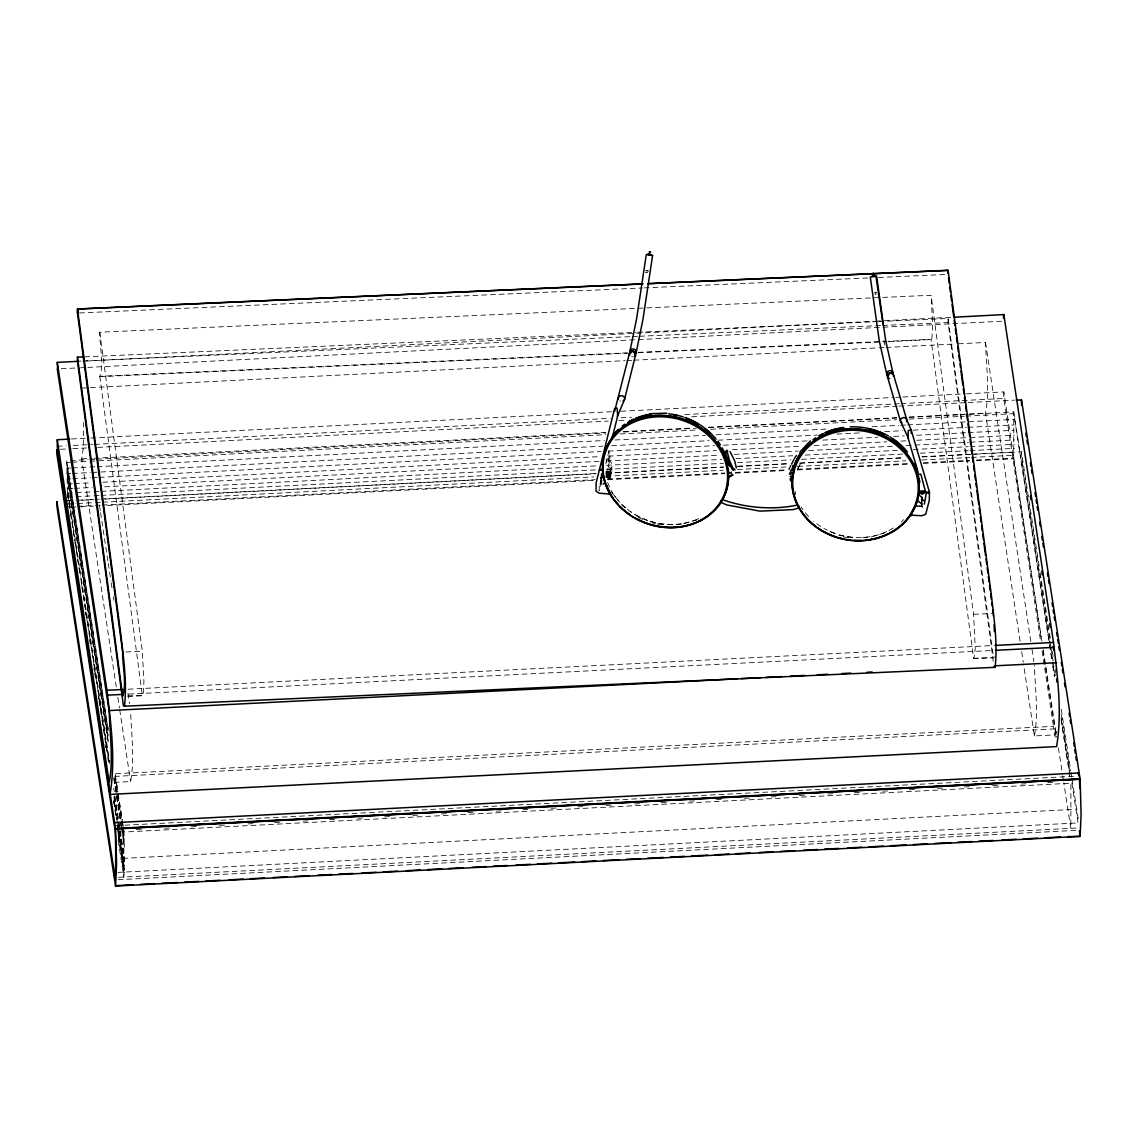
<?xml version="1.0" encoding="UTF-8"?>
<svg xmlns="http://www.w3.org/2000/svg" width="1138" height="1138" viewBox="0 0 1138 1138"><rect width="100%" height="100%" fill="white"/><g stroke="black" fill="none" stroke-linecap="round" stroke-linejoin="round"><path stroke-width="0.75" stroke-dasharray="5 3.75" d="M67.412 492.029L66.715 460.748L108.138 728.718M118.167 840.356L123.843 877.142L123.843 830.299M1041.867 640.936L1013.716 458.785L1013.716 411.942L965.835 414.417M117.968 793.499L123.928 832.02L1070.915 783.229L1070.844 828.336L1063.802 782.802M599.2 486.211L599.114 490.706L600.323 485.826M607.934 476.168L608.005 470.876A1.579 0.768 0.9 0 0 605.814 470.051M607.592 478.899A3.186 1.551 0.9 0 0 609.271 476.879L608.844 476.523A3.186 1.551 0.9 0 0 605.885 475.912A1.579 0.768 0.9 0 0 607.934 475.328L608.005 473.109A1.579 0.768 0.9 0 0 606.184 472.227M608.332 459.98L610.324 461.672A11.963 5.804 0.9 0 1 611.846 465.286L610.124 470.051L610.025 476.737L611.746 471.986A11.963 5.804 0.9 0 0 610.224 468.372L608.233 466.665L608.332 459.98L609.883 453.706A2.788 1.351 0.9 0 0 609.584 453.009L608.986 452.497M608.844 476.523L606.127 476.722M608.858 475.969L609.271 476.879L606.554 477.633M609.499 477.676L609.527 476.281M609.797 460.335L609.897 453.635M608.816 479.809A4.78 2.319 0.9 0 0 610.11 478.501L610.395 471.032A3.983 1.935 0.9 0 0 605.9 468.842M610.693 476.196L610.793 469.51M611.831 471.36L611.931 464.674M1021.44 451.857L1021.511 457.234L1049.663 639.343M1056.661 731.691L1055.78 734.849L1034.414 735.93L1023.517 664.023M606.127 462.156L606.967 458.785L607.763 458.842A1.593 0.768 0.9 0 1 608.958 459.24L609.413 459.638A2.788 1.351 0.9 0 1 609.769 460.477L608.233 466.665M605.772 463.906L609.157 450.278M610.395 471.032L610.167 471.929A4.78 2.319 0.9 0 1 609.086 473.024L606.028 474.546A3.186 1.551 0.9 0 1 609.541 476.082A3.186 1.551 0.9 0 1 605.971 477.59M994.413 656.569L993.545 657.864L973.602 658.39L931.083 339.352L888.451 341.244M116.261 686.868L81.708 458.884L83.344 447.76L83.387 422.483M114.17 782.403L130.6 781.578C134.881 758.349 131.268 734.266 130.6 710.795M1020.075 641.22L985.522 413.222C989.804 390.007 986.177 365.924 985.522 342.453L957.101 343.889M1034.414 735.93C1038.695 712.701 1035.082 688.618 1034.414 665.147M901.282 522.029L903.515 519.639M797.994 466.936L797.994 466.125M888.963 530.621L894.738 527.079M695.93 520.166L698.789 518.487M627.337 352.851L99.788 376.28C104.141 364.615 99.575 345.952 99.788 332.196L931.083 295.268L973.602 614.307L975.252 648.731L973.886 658.746M888.735 341.599L931.851 339.522L932.676 325.07L931.083 295.268M127.854 696.328L142.591 695.674L143.459 694.379L143.9 681.036L142.307 651.235L99.788 332.196M884.525 532.84L871.111 536.98L859.83 537.691M684.436 523.338L696.072 520.109M606.127 477.277L609.271 476.324M876.175 292.31L874.909 292.466M875.62 293.988L874.88 294.088L876.388 293.889M875.407 292.409L874.667 292.509M875.677 292.366L876.416 292.267M60.47 449.297L71.111 448.756M72.875 448.656L87.071 447.931M97.697 447.39L608.332 421.074M618.972 420.519L626.071 420.164M691.662 416.778L897.341 406.181M899.12 406.095L966.489 402.624M968.267 402.525L1014.356 400.149M70.272 460.563L87.996 459.638M89.774 459.553L95.094 459.283M96.872 459.183L605.829 432.966M623.567 432.042L696.271 428.301M708.69 427.66L896.673 417.973M909.077 417.333L964.057 414.502M70.343 462.284L66.801 462.469L108.224 730.44M72.121 462.199L88.081 461.374M89.859 461.274L605.914 434.688M620.096 433.962L696.356 430.036M710.539 429.296L896.744 419.709M909.162 419.069L964.142 416.238M965.906 416.138L1013.787 413.677L1049.264 643.112M70.57 468.031L67.028 468.216L108.224 735.817M72.348 467.946L95.393 466.751M97.171 466.665L604.363 440.52M615.004 439.979L705.446 435.313M716.087 434.773L827.81 429.012M872.149 426.736L898.75 425.356M900.514 425.271L905.834 424.986M907.612 424.901L1014.015 419.424M67.199 473.749L70.741 473.564M72.519 473.465L90.258 472.555M92.022 472.469L602.77 446.153M611.632 445.698L709.173 440.662M718.035 440.207L817.34 435.086M836.857 434.09L861.679 432.81M884.738 431.615L902.462 430.705M913.103 430.164L966.318 427.419M968.082 427.319L1014.2 424.943M67.327 479.027L70.869 478.842M72.647 478.757L90.386 477.846M92.15 477.747L97.47 477.476M99.248 477.377L601.12 451.53M608.218 451.16L714.621 445.669M723.484 445.214L808.606 440.833M822.788 440.107L877.768 437.262M893.728 436.451L904.369 435.897M916.787 435.257L966.432 432.696M968.21 432.611L1014.314 430.235M67.398 484.034L72.718 483.764M74.496 483.678L90.457 482.853M102.875 482.213L599.427 456.623M608.289 456.167L716.471 450.591M732.431 449.766L801.593 446.21M813.997 445.57L886.715 441.814M900.898 441.089L906.218 440.819M916.858 440.264L968.282 437.618M970.06 437.533L1014.399 435.242M72.747 488.472L67.427 488.743L109.661 761.976M74.525 488.373L92.249 487.462M104.668 486.822L599.442 461.331M606.54 460.961L720.041 455.115M734.223 454.389L798.065 451.089M808.705 450.548L893.828 446.167M906.246 445.527L968.31 442.326M970.088 442.227L1014.427 439.951M67.398 493.124L74.496 492.754M76.274 492.669L92.235 491.844M93.999 491.744L99.319 491.474M101.097 491.388L597.649 465.798M606.511 465.342L721.791 459.396M735.973 458.671L792.717 455.741M805.135 455.1L897.356 450.349M913.316 449.538L968.282 446.693M970.06 446.608L1014.399 444.318M67.327 497.135L74.425 496.78M76.189 496.68L92.15 495.869M93.928 495.77L99.248 495.499M101.026 495.4L597.578 469.823M606.44 469.368L723.484 463.337M737.666 462.597L790.867 459.866M801.508 459.311L902.59 454.105M920.329 453.194L968.21 450.719M969.989 450.634L1014.314 448.344M67.199 500.791L76.061 500.336M77.839 500.236L99.12 499.141M100.898 499.056L595.672 473.564M606.312 473.01L723.355 466.978M737.538 466.253L788.975 463.593M799.616 463.052L904.241 457.661M921.979 456.751L969.861 454.275M971.639 454.19L1014.2 451.999M67.555 500.976L74.653 500.62M81.751 500.251L94.155 499.61M104.796 499.056L595.928 473.749M606.568 473.209L723.583 467.177M737.765 466.452L787.411 463.891M799.829 463.251L904.425 457.86M922.164 456.95L1021.455 451.829L1039.89 570.991M67.028 504.034L75.89 503.579M77.669 503.494L93.629 502.669M95.393 502.583L100.713 502.299M102.491 502.214L593.723 476.907M606.141 476.267L723.185 470.236M737.367 469.496L787.027 466.936M797.667 466.395L905.834 460.819M921.794 459.994L969.676 457.533M971.454 457.433L1014.015 455.243M66.801 506.879L75.663 506.424M77.441 506.325L93.401 505.514M95.179 505.414L100.5 505.144M102.264 505.044L595.274 479.653M607.692 479.013L724.735 472.981M735.376 472.426L786.799 469.781M797.439 469.226L909.162 463.479M923.345 462.739L969.462 460.364M976.546 460.008L1013.787 458.088M70.272 507.392L79.134 506.936M80.912 506.851L93.316 506.211M107.513 505.471L595.188 480.35M607.607 479.71L724.65 473.678M735.29 473.124L786.714 470.478M797.354 469.937L909.077 464.176M923.274 463.451L969.377 461.075M976.475 460.705L1013.716 458.785M116.076 825.647L1077.06 776.144M136.261 829.659L143.445 829.289M164.64 828.194L170.046 827.923M191.241 826.828L198.41 826.458M219.606 825.363L225.011 825.078M247.984 823.898L253.376 823.628M274.585 822.532L281.74 822.162M302.964 821.067L308.341 820.797M329.565 819.701L336.706 819.332M357.929 818.236L363.307 817.966M384.53 816.871L391.671 816.501M412.909 815.405L418.272 815.121M441.288 813.94L446.637 813.67M467.889 812.575L475.001 812.205M496.253 811.11L501.602 810.839M522.854 809.744L529.967 809.374M551.233 808.279L556.567 807.994M577.834 806.842L584.932 806.543M606.198 805.391L611.533 805.163M634.563 803.926L639.912 803.713M661.164 802.546L668.276 802.247M689.528 801.095L694.877 800.868M716.129 799.715L723.256 799.417M744.494 798.264L749.857 798.037M771.095 796.885L778.236 796.586M799.459 795.419L804.836 795.206M827.824 793.968L833.201 793.741M854.425 792.589L861.523 792.29M882.789 791.138L888.181 790.91M909.39 789.758L916.559 789.445M937.755 788.307L943.16 788.079M964.355 786.927L971.525 786.614M992.72 785.462L998.126 785.248M1021.085 784.011L1026.504 783.783M1047.685 782.631L1053.105 782.418M1071.555 809.502L124.554 858.294L114.54 793.499M117.854 872.405L1078.838 822.888M118.622 877.341L1077.842 827.98M118.181 879.731L1077.387 830.299M86.004 361.073L873.941 321.286M875.705 321.186L952.421 317.175M61.153 368.74L78.892 367.844M80.67 367.759L86.004 367.489M87.768 367.403L1003.488 321.144M81.708 388.101L625.061 360.661M626.839 360.561L632.159 360.305M633.937 360.205L877.199 347.915M878.977 347.83L884.311 347.559M886.075 347.474L955.337 343.975M71.452 438.998L89.177 438.102M90.955 438.016L612.088 411.7M620.95 411.245L893.913 397.461M895.691 397.361L901.012 397.105M902.775 397.006L964.825 393.876M966.589 393.791L1003.816 391.913L1041.469 640.367M57.27 446.267L66.132 445.826M73.23 445.47L92.719 444.474M94.497 444.389L610.309 418.343M620.95 417.802L631.576 417.262M684.763 414.573L899.233 403.748M901.012 403.649L1003.816 398.456L1040.758 642.188M81.708 458.884L92.363 458.344M94.141 458.244L605.53 432.426M623.283 431.53L692.53 428.03M708.519 427.219L896.73 417.717M909.162 417.077L967.755 414.118M969.533 414.033L985.522 413.222M128.224 689.201L993.232 645.516M128.793 694.095L993.801 650.395M115.82 773.712L1053.504 726.357L1055.438 738.576M114.611 776.4L1054.072 728.946M79.546 312.964L642.387 287.971M644.151 287.886L867.867 277.957M878.522 277.473L947.769 274.4M84.568 356.834L636 332.339M637.778 332.253L877.142 321.627M878.92 321.542L948.068 318.469L993.545 657.864M77.469 361.23L81.011 361.073M82.79 360.988L630.68 336.649M632.458 336.578L637.778 336.336M639.556 336.265L880.698 325.539M882.462 325.468L948.068 322.552L993.502 663.326M638.005 352.367L886.687 341.329M100.073 376.635L627.621 353.193M638.276 352.723L886.957 341.67M125.934 651.96L142.307 651.235M973.602 614.307L991.625 613.51M127.57 695.972L142.591 695.674M973.602 658.39L993.261 657.522M681.107 524.262L665.133 524.732L649.201 521.474M645.787 272.238L647.394 272.508M646.996 272.451L645.915 272.281M838.934 535.287L853.386 537.719M829.972 531.546L837.44 534.661M635.886 515.414L647.721 520.806M621.761 504.945L625.985 508.217M627.379 509.298L634.407 514.732M612.13 492.797L619.627 502.256M607.592 482.299L612.216 492.925M883.956 340.362L884.838 345.084M1040.16 572.741L1050.715 640.964M1052.337 651.448L1053.688 660.196M1055.04 668.945L1055.58 672.444M1061.256 709.187L1070.716 770.412M1070.986 772.161L1071.811 777.396M1072.081 779.146L1078.298 819.388M1049.933 641.092L1050.744 646.356M1051.014 648.105L1052.906 660.353M1053.176 662.103L1055.609 677.864M1061.299 714.636L1069.962 770.668M1071.854 782.93L1078.355 824.95M1013.716 411.942L1049.449 643.141M1049.72 644.89L1052.707 664.151M1052.977 665.901L1054.599 676.413M1061.1 718.448L1070.574 779.743M1049.535 644.862L1052.508 664.137M1052.778 665.886L1054.4 676.385M1061.171 720.183L1069.834 776.23M1043.219 649.698L1056.761 737.268M1058.383 747.78L1062.451 774.039M1062.721 775.803L1063.532 781.052M115.18 774.253L117.897 791.764M118.167 793.513L122.221 819.787M122.491 821.536L123.302 826.8M115.265 775.974L117.698 791.735M66.971 466.779L108.124 733M115.166 778.534L121.652 820.569M123.288 831.081L124.099 836.33M114.725 777.851L124.198 839.147M67.156 472.355L108.082 738.221M114.312 778.492L121.851 826.16M122.122 827.909L124.327 843.301M67.27 476.381L108.153 740.852M113.828 777.638L116.545 795.149M116.816 796.899L124.398 845.947M67.298 477.704L108.181 742.175M113.857 778.961L121.169 826.245M121.439 827.995L124.426 847.269M113.729 788.236L114.269 791.749M67.683 493.778L70.385 511.289M70.656 513.039L71.737 520.052M72.007 521.801L73.102 528.8M73.373 530.564L77.427 556.823M77.697 558.587L80.4 576.098M80.67 577.848L109.376 763.498M114.525 796.785L124.54 861.58M67.668 494.874L68.764 501.872M69.034 503.622L70.385 512.385M70.656 514.134L71.737 521.147M72.007 522.897L73.088 529.895M73.358 531.645L74.71 540.408M74.98 542.157L76.061 549.17M76.331 550.92L77.427 557.919M77.697 559.668L80.129 575.444M81.211 582.443L81.751 585.942M82.021 587.692L86.09 613.965M86.36 615.715L91.765 650.751M92.036 652.501L93.131 659.514M93.401 661.263L109.362 764.594M114.241 796.116L118.039 820.64M119.661 831.153L124.526 862.675M85.222 611.732L85.763 615.231M89.546 639.755L90.087 643.255M93.885 667.778L94.426 671.278M94.696 673.027L95.777 680.04M98.209 695.802L98.75 699.301M99.02 701.051L100.101 708.064M100.372 709.813L101.737 718.576M102.007 720.326L103.089 727.324M103.359 729.074L104.44 736.087M104.71 737.837L107.413 755.348M107.683 757.097L108.764 764.11M113.914 797.382L117.427 820.157M117.698 821.906L124.469 865.691M105.165 744.167L105.706 747.666M113.828 800.213L124.398 868.522M113.8 801.124L116.232 816.885M118.409 830.896L124.355 869.432M113.772 802.034L115.934 816.046M117.285 824.808L124.327 870.342M117.427 829.005L124.198 872.789M118.139 835.776L124.099 874.311M1043.062 650.865L1055.78 734.849M1042.081 650.95L1053.504 726.357M985.522 342.453L1030.971 642.344M1032.024 649.357L1033.887 661.647M1021.668 651.747L1023.261 662.259M99.504 505.613L100.315 510.862M100.571 512.626L108.01 561.731M108.281 563.481L110.941 581.02M111.211 582.77L112.264 589.783M113.331 596.81L113.857 600.309M127.954 693.27L129.547 703.782M117.854 697.395L119.447 707.921M119.703 709.671L130.6 781.578M795.234 491.388L795.661 494.546M99.788 376.28L142.307 695.318M1003.816 391.913L1003.816 398.456M948.068 318.469L948.068 322.552M886.673 531.688A63.003 54.923 10 0 1 823.898 528.373M820.839 526.538A63.003 54.923 10 0 1 813.642 521.261M808.577 516.496A63.003 54.923 10 0 1 801.237 507.007M848.479 537.776A63.799 55.606 10 0 1 841.892 536.51M696.698 519.483A63.003 54.482 17.9 0 1 683.341 523.395M681.605 523.679A63.003 54.482 17.9 0 1 630.367 511.403M625.231 507.434A63.003 54.482 17.9 0 1 621.704 504.191M618.09 500.336A63.003 54.482 17.9 0 1 611.974 491.915M662.074 524.817A63.799 55.165 17.9 0 1 657.138 523.978M655.502 523.622A63.799 55.165 17.9 0 1 652.245 522.811M642.828 519.511A63.799 55.165 17.9 0 1 635.374 515.784M608.005 470.776A1.579 0.768 0.9 0 1 605.857 471.459M606.141 475.3A1.579 0.768 0.9 0 1 607.934 476.068A1.579 0.768 0.9 0 1 606.17 476.822M605.8 472.27A1.593 0.768 0.9 0 1 608.019 473.01A1.593 0.768 0.9 0 1 605.829 473.707A1.579 0.768 0.9 0 0 607.962 473.095M606.141 474.461A1.579 0.768 0.9 0 1 607.934 475.328M605.829 473.308A3.983 1.935 0.9 0 1 610.381 475.243A3.983 1.935 0.9 0 1 605.914 477.135M605.772 475.528A3.983 1.935 0.9 0 1 610.295 477.732M620.637 401.145A3.186 2.774 14 0 1 619.869 400.818M633.311 356.806A3.186 2.774 14 0 1 631.675 356.692M799.843 464.845L796.927 470.648L800.597 463.493L799.843 464.845M648.66 271.072L645.801 270.631L648.66 271.072M610.409 473.024A3.983 1.935 0.9 0 0 605.857 471.075A3.983 1.935 0.9 0 1 610.395 473.024A3.983 1.935 0.9 0 1 605.942 474.916A3.983 1.935 0.9 0 0 610.395 473.024"/><path stroke-width="1.5" d="M601.718 473.55L600.48 484.845L601.618 480.25M614.548 411.501L629.485 353.121M911.296 433.45L911.168 430.178L908.28 430.449L908.096 438.13L918.352 473.038M922.449 506.993L922.05 506.453A6.757 3.286 0.9 0 1 921.695 504.945L921.993 497.491L918.679 494.66M924.341 504.12L926.304 493.11A3.983 1.935 0.9 0 0 923.828 491.061A3.983 1.935 0.9 0 0 919.148 491.63M893.558 374.886L906.659 419.481L911.325 430.406L929.39 491.929L929.319 500.379L925.692 514.248L921.965 515.713L910.3 515.144L914.34 507.007M1021.44 399.808L1021.511 405.199M736.343 467.946L734.636 460.776L730.084 451.615M789.416 474.233L793.641 465.542M115.592 886.089L116.574 863.813L115.578 828.82L56.943 449.538L56.985 454.901L114.312 825.747C116.389 827.753 115.877 896.019 114.312 872.59L56.943 501.574L56.985 506.936L115.578 886.061L1080.118 836.387L1081.1 814.125L1080.118 779.117L1021.511 399.993L1016.134 400.064M636.256 352.211L642.956 319.394L652.586 255.524L647.792 253.945M649.954 255.083L646.284 254.599L636.654 318.469L629.954 351.315M649.129 254.969L649.414 253.418M926.247 492.256L929.405 492.071M599.313 470.065L599.996 469.397L602.486 470.279M926.261 492.91L929.433 493.124M606.881 485.428L610.537 494.176L599.057 493.152L596.07 491.218L596.099 482.953L614.62 408.457L617.137 408.215L617.649 416.067L612.543 436.651M648.333 254.841L648.489 254.044M921.993 497.491L921.78 498.373A6.757 3.286 0.9 0 0 922.065 499.639L924.397 500.777M635.587 354.999L624.534 399.452L617.322 416.536M735.02 469.88L732.915 468.017L729.714 461.089L726.713 450.179L727.794 451.132M721.648 500.08L720.582 502.214L726.883 504.973L759.971 511.133L793.158 509.611L797.951 508.202M798.691 456.096L798.734 455.769M953.8 317.246L1003.816 314.572L1053.504 642.472C1057.529 676.655 1062.38 712.459 1056.576 746.585L110.03 794.395C115.834 760.269 110.983 724.479 106.958 690.282L57.27 362.382L78.536 361.315M788.99 469.297L789.416 468.401M791.536 472.611L790.867 474.29M790.028 467.192L790.754 465.726M791.564 464.105L793.94 459.482M794.907 463.066L797.226 458.586M794.537 458.372L795.163 457.234M790.284 476.438L791.621 477.476M925.464 491.673L920.855 474.148L919.945 474.205A1.593 0.768 0.9 0 0 918.949 474.532M790.313 478.472L790.284 479.838M795.661 456.466L796.614 455.556M872.917 273.561L873.7 273.447M799.843 452.085L810.356 440.804M610.352 493.309L609.427 494.433L610.58 494.447M728.548 461.544L727.68 461.971M872.718 273.589L873.529 273.49M82.79 356.905L77.469 357.147L77.469 361.23L123.345 705.404L124.511 706.001C127.2 681.875 123.388 657.181 120.671 633.155L77.469 308.981L643.098 283.86M123.985 706.214L995.11 667.337C997.813 643.198 994 618.503 991.283 594.477L948.068 270.303L648.418 283.618M792.574 470.335L791.266 470.136L792.66 469.226M797.24 505.116C772.887 510.094 746.798 508.089 723.341 499.966M652.558 255.524L651.277 255.367M729.458 464.702C725.333 463.92 732.545 465.485 729.956 466.111M790.668 476.225L791.607 476.21M731.293 474.005L733.014 475.001L731.265 476.054M886.843 374.601L879.29 340.987L870.285 277.003L876.616 276.136L885.592 340.134L892.804 372.354M875.933 276.25L883.017 324.159M872.249 275.894L875.264 275.481M114.639 822.66L1079.165 772.958M115.521 828.436L1080.047 778.733M115.578 828.82L1080.118 779.117M115.592 828.933L1080.118 779.231M115.521 885.677L133.26 884.767M140.344 884.397L154.526 883.671M161.624 883.301L177.585 882.476M184.669 882.121L198.851 881.381M205.95 881.011L220.132 880.286M228.994 879.83L243.176 879.105M250.275 878.735L264.457 878.01M273.319 877.54L287.516 876.815M294.6 876.445L308.782 875.719M317.644 875.264L331.841 874.525M338.925 874.169L353.107 873.429M361.969 872.974L376.166 872.249M383.25 871.879L397.432 871.153M406.309 870.698L420.491 869.958M427.575 869.603L441.757 868.863M448.856 868.507L463.038 867.768M471.9 867.312L486.082 866.587M493.181 866.217L507.363 865.492M516.225 865.036L530.408 864.297M537.506 863.927L551.688 863.201M558.786 862.832L574.747 862.021M581.831 861.651L596.013 860.925M603.112 860.556L619.072 859.731M626.156 859.361L640.338 858.635M647.437 858.265L663.397 857.44M670.481 857.085L684.663 856.345M691.762 855.989L707.722 855.164M714.806 854.794L728.989 854.069M736.087 853.699L750.269 852.974M759.131 852.518L773.314 851.779M780.412 851.423L794.594 850.683M803.456 850.228L817.639 849.503M824.737 849.133L838.919 848.407M847.782 847.952L861.978 847.213M869.062 846.843L883.244 846.117M890.343 845.747L906.303 844.937M913.387 844.567L927.57 843.841M934.668 843.471L950.628 842.646M957.712 842.276L971.895 841.551M978.993 841.181L993.175 840.456M1002.037 840L1016.22 839.261M1023.318 838.905L1037.5 838.165M1044.599 837.81L1060.545 836.985M1067.643 836.615L1080.118 836.373M57.27 362.382L57.597 368.925M110.03 794.395L57.27 446.267L57.27 439.723L69.674 439.097M106.958 690.282L122.918 689.472M995.01 645.417L1053.504 642.472M107.527 695.162L121.709 694.45M995.579 650.31L1054.072 647.351M110.03 710.525L737.509 678.817M741.051 678.646L760.554 677.665M765.874 677.394L781.82 676.584M790.682 676.143L804.865 675.417M817.283 674.791L827.909 674.251M842.092 673.54L850.954 673.099M866.914 672.288L872.22 672.017M994.527 665.844L1056.576 662.714M642.387 283.974L77.782 309.052L77.469 313.064L77.469 308.981M647.707 283.732L947.769 270.403L947.769 273.063M599.797 469.553L602.301 469.88M650.111 413.677L666.797 413.194M916.19 505.997L921.254 506.268M908.537 438.5L900.528 421.273L887.441 376.678M600.58 478.145L603.382 477.363A6.757 3.286 0.9 0 0 603.752 477.035M650.509 252.138L649.073 251.911L650.168 252.081M650.054 254.272L650.808 254.386M727.893 460.648L727.822 461.8L725.66 462.128M729.614 465.94L728.889 465.47M731.25 472.071L730.752 473.038L729.088 472.896M921.894 504.177L918.707 501.46A4.78 2.319 0.9 0 1 918.281 501.005M799.417 507.676L798.62 505.813M726.613 451.558C722.104 447.519 733.854 476.367 733.683 469.098M993.943 666.74L994.584 667.537M919.035 478.885L919.945 482.028M873.671 274.927L873.941 276.491M874.581 275.567L874.738 276.378M1079.45 830.939L1080.047 835.975M1025.836 433.18L1026.376 436.679M1026.917 440.178L1027.458 443.678M1030.431 462.924L1030.971 466.424M1031.512 469.923L1032.052 473.422M1035.025 492.654L1035.566 496.154M1036.106 499.653L1036.647 503.152M1037.187 506.652L1037.728 510.151M1039.62 522.399L1040.16 525.898M1041.782 536.396L1042.323 539.896M1042.863 543.395L1043.418 546.894M1047.472 573.125L1048.013 576.625M1048.553 580.124L1049.094 583.623M1052.067 602.87L1052.607 606.369M1053.148 609.868L1053.688 613.368M1054.229 616.867L1054.77 620.352M1056.661 632.6L1057.202 636.099M1057.743 639.599L1058.283 643.098M1058.824 646.597L1059.364 650.097M1061.256 662.344L1061.797 665.844M1062.337 669.343L1062.878 672.843M1064.499 683.341L1065.04 686.826M1069.094 713.071L1069.635 716.57M1070.175 720.07L1070.716 723.569M1073.703 742.815L1074.244 746.315M1074.784 749.8L1075.325 753.299M1075.865 756.798L1076.406 760.298M1078.298 772.546L1078.838 776.045M1030.331 496.097L1030.857 499.596M1041.739 571.333L1042.266 574.832M1049.691 623.823L1050.218 627.322M1053.134 646.569L1053.66 650.068M57.27 368.94L109.234 711.876C109.902 735.347 113.516 759.43 109.234 782.66L57.27 439.723M948.537 277.9L949.248 283.177M949.718 286.691L950.415 291.954M950.884 295.467L951.581 300.745M952.051 304.244L953.687 316.549M954.156 320.062L954.867 325.326M955.337 328.839L956.034 334.117M956.503 337.63L957.2 342.894M957.67 346.407L958.381 351.685M958.836 355.198L959.547 360.462M960.017 363.975L960.486 367.489M960.956 371.002L962.819 385.057M963.289 388.57L964 393.848M964.455 397.361L965.166 402.624M965.636 406.138L966.333 411.415M966.802 414.929L967.499 420.192M967.969 423.706L969.619 436.01M970.074 439.524L970.785 444.787M971.255 448.301L971.952 453.578M972.421 457.092L973.118 462.355M973.587 465.869L974.299 471.146M974.768 474.66L975.465 479.923M975.935 483.437L976.404 486.95M976.873 490.464L978.737 504.518M979.206 508.032L979.918 513.295M980.387 516.808L981.084 522.086M981.553 525.6L982.25 530.863M982.72 534.376L983.431 539.654M983.901 543.167L985.536 555.458M986.006 558.971L986.703 564.249M987.172 567.762L987.869 573.026M988.339 576.539L989.05 581.817M989.519 585.33L990.216 590.594M990.686 594.107L991.383 599.385M991.852 602.898L992.322 606.412M992.791 609.925L993.446 615.999M77.469 313.064L122.662 652.117C122.435 665.858 127.001 684.521 122.662 696.2L77.469 357.147M727.168 460.662L727.595 463.906M728.235 468.785L728.661 472.028M873.017 275.78L873.116 276.591M1079.365 778.52L1079.919 788.52M994.029 624.79L994.413 631.647M1056.661 678.874L1056.818 681.975M1003.816 314.572L1003.816 317.858M1003.488 314.742L1003.488 317.943M948.068 270.303L948.068 273.02M650.04 524.248A63.799 55.165 17.9 0 0 728.605 476.808L726.67 462.184A63.799 55.165 17.9 0 0 658.177 415.299A63.799 55.165 17.9 0 0 602.557 465.826M648.461 523.764A63.799 55.165 17.9 0 1 634.762 517.69M629.2 514.177A63.799 55.165 17.9 0 1 620.423 506.865M617.948 504.305A63.799 55.165 17.9 0 1 615.63 501.602M613.467 498.785A63.799 55.165 17.9 0 1 602.557 467.434M614.918 433.308A63.799 55.165 17.9 0 1 618.332 429.723M627.635 422.639A63.799 55.165 17.9 0 1 633.71 419.438M645.317 415.498A63.799 55.165 17.9 0 1 650.566 414.502M698.305 424.232A63.799 55.165 17.9 0 0 686.328 418.443A63.003 54.482 17.9 0 1 698.135 424.09M707.651 430.961A63.799 55.165 17.9 0 1 710.069 433.123M723.54 451.189A63.799 55.165 17.9 0 1 724.949 454.304M910.229 515.372A63.799 55.606 10 0 0 880.698 434.346A63.799 55.606 10 0 0 794.438 466.921L792.048 481.232A63.799 55.606 10 0 0 800.142 509.568M908.266 518.018A63.799 55.606 10 0 1 866.388 540.038M861.409 540.408A63.799 55.606 10 0 1 854.766 540.365M849.802 539.924A63.799 55.606 10 0 1 846.487 539.44M843.187 538.815A63.799 55.606 10 0 1 838.35 537.591M836.771 537.108A63.799 55.606 10 0 1 823.101 531.218M821.693 530.393A63.799 55.606 10 0 1 817.582 527.748M814.95 525.813A63.799 55.606 10 0 1 801.067 511.005M730.141 475.599A1.593 0.768 0.9 0 1 729.956 476.623A1.593 0.768 0.9 0 1 727.851 476.637M795.234 463.863A63.799 55.606 10 0 1 800.341 453.621M832.333 430.249A63.799 55.606 10 0 1 837.056 428.969A63.003 54.923 10 0 0 825.335 432.981M840.242 428.315A63.799 55.606 10 0 1 843.471 427.803M873.145 430.05A63.799 55.606 10 0 1 882.505 433.478M892.562 438.984A63.799 55.606 10 0 1 896.531 441.829M901.41 445.982A63.799 55.606 10 0 1 906.246 451.089M915.251 465.584A63.799 55.606 10 0 1 916.474 468.714M918.608 476.651A63.799 55.606 10 0 1 919.106 479.909M794.836 467.007A1.593 0.782 18 0 1 793.101 466.039A1.593 0.782 18 0 1 793.926 465.257M911.623 514.888A1.593 0.725 34.9 0 1 911.367 515.685A1.593 0.725 34.9 0 1 909.888 515.158M792.475 481.232A1.593 0.768 0.9 0 1 790.668 480.691A1.593 0.768 0.9 0 1 791.507 479.767M840.555 428.272A63.003 54.923 10 0 1 843.742 427.774M868.28 428.784A63.003 54.923 10 0 1 871.48 429.552M879.261 432.099A63.003 54.923 10 0 1 883.785 434.047M895.592 441.188A63.003 54.923 10 0 1 900.969 445.726M795.875 461.957A63.799 55.606 10 0 1 800.412 453.237M812.93 439.809A63.799 55.606 10 0 1 815.718 437.803M818.663 435.925A63.799 55.606 10 0 1 823.3 433.436M824.894 432.696A63.799 55.606 10 0 1 843.528 427.419M850.143 426.85A63.799 55.606 10 0 1 888.451 436.039M889.859 436.864A63.799 55.606 10 0 1 907.427 452.056M914.639 463.65A63.799 55.606 10 0 1 916.545 468.315M637.465 418.03A63.003 54.482 17.9 0 1 642.401 416.366M645.801 415.47A63.003 54.482 17.9 0 1 650.979 414.474M673.611 414.872A63.003 54.482 17.9 0 1 676.854 415.526M704.849 428.685A63.003 54.482 17.9 0 1 709.756 432.867M717.765 441.942A63.003 54.482 17.9 0 1 719.714 444.787M612.031 436.764A63.799 55.165 17.9 0 1 618.46 429.339M622.216 426.096A63.799 55.165 17.9 0 1 624.904 424.104M629.229 421.387A63.799 55.165 17.9 0 1 633.823 419.054M635.402 418.371A63.799 55.165 17.9 0 1 650.694 414.118M668.66 413.805A63.799 55.165 17.9 0 1 683.312 416.963M684.877 417.49A63.799 55.165 17.9 0 1 716.143 439.126M718.306 441.928A63.799 55.165 17.9 0 1 720.283 444.816M722.061 447.76A63.799 55.165 17.9 0 1 724.394 452.355M725.703 455.513A63.799 55.165 17.9 0 1 727.282 460.278M727.708 461.872A63.799 55.165 17.9 0 1 728.405 465.115M604.079 483.138A6.757 3.286 0.9 0 1 603.14 484.162M888.437 376.066A3.172 2.745 -16.4 0 1 886.986 372.467A3.172 2.745 -16.4 0 1 891.182 370.874A3.172 2.745 -16.4 0 1 892.661 374.473M901.979 422.881A3.186 2.76 -16.4 0 1 900.883 419.14A3.186 2.76 -16.4 0 1 905.208 417.874A3.186 2.76 -16.4 0 1 906.303 421.615M888.237 377.887A3.186 2.76 -16.4 0 1 889.717 373.136A3.186 2.76 -16.4 0 1 893.529 376.322M889.646 378.527A3.186 2.76 -16.4 0 1 888.878 378.285M618.418 399.025A3.186 2.774 14 0 1 620.452 395.811A3.186 2.774 14 0 1 624.378 397.532A3.186 2.774 14 0 1 623.041 401.031M629.769 355.269A3.186 2.774 14 0 1 630.751 351.656A3.186 2.774 14 0 1 634.99 352.439A3.186 2.774 14 0 1 634.748 356.194M631.405 352.069A1.579 1.38 14 0 1 633.34 351.215A1.579 1.38 14 0 1 634.435 352.993M631.405 352.311A1.536 1.323 14 0 1 634.392 352.282M630.651 353.377A3.172 2.76 14 0 1 631.334 349.352A3.172 2.76 14 0 1 635.858 350.561A3.172 2.76 14 0 1 634.421 354.373M873.031 273.433L873.13 273.533M810.014 522.043A63.799 55.606 10 0 0 916.716 502.64A63.799 55.606 10 0 0 839.901 430.235A63.799 55.606 10 0 0 810.014 522.043M810.484 522.043A63.003 54.923 10 0 0 915.891 502.882A63.003 54.923 10 0 0 840.015 431.373A63.003 54.923 10 0 0 810.484 522.043M620.295 507.249A63.799 55.165 17.9 0 0 726.115 491.431A63.799 55.165 17.9 0 0 649.954 416.408A63.799 55.165 17.9 0 0 620.295 507.249M620.708 507.264A63.003 54.496 17.9 0 0 725.219 491.644A63.003 54.496 17.9 0 0 649.997 417.532A63.003 54.496 17.9 0 0 620.708 507.264M921.396 493.579A1.579 0.768 0.9 0 0 923.914 493.081A1.579 0.768 0.9 0 0 921.723 492.256A1.579 0.768 0.9 0 0 921.396 493.437A1.579 0.768 0.9 0 0 923.9 492.939A1.579 0.768 0.9 0 0 921.723 492.128A1.579 0.768 0.9 0 0 921.396 493.579M889.432 373.065A1.536 1.323 -16.4 0 0 888.792 375.085A1.579 1.366 -16.4 0 1 889.461 373.008A1.579 1.366 -16.4 0 1 891.566 373.805A1.536 1.323 -16.4 0 0 889.432 373.065"/></g></svg>
